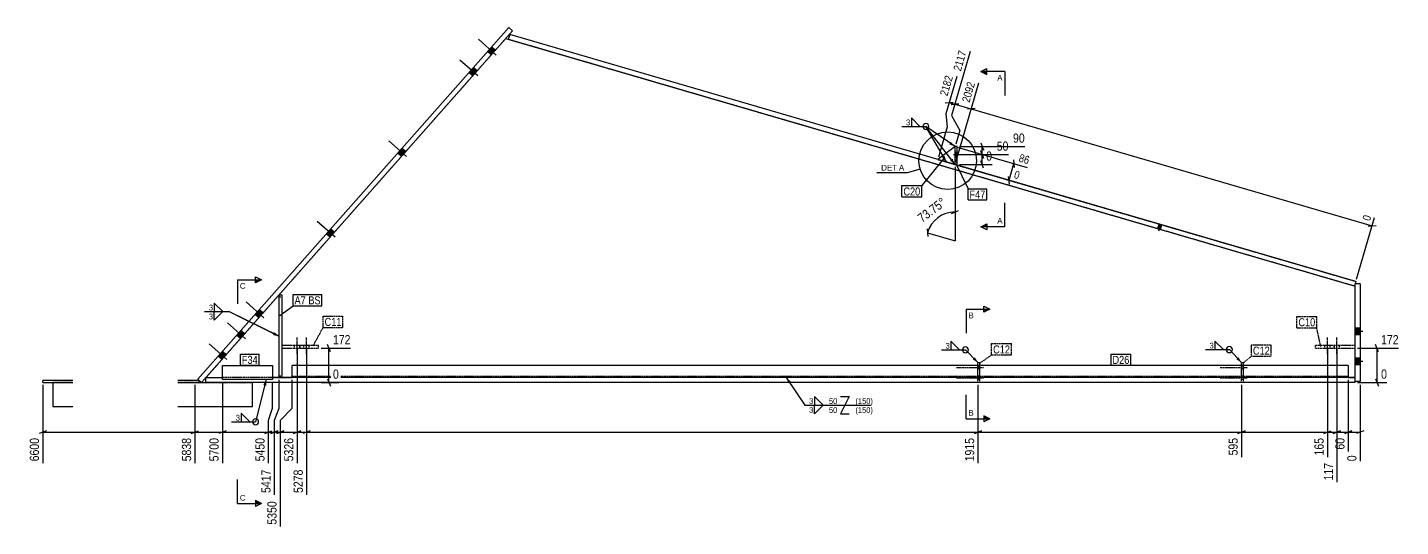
# Model space of a CAD drawing. Header units: millimetres. Extents: x 48 to 60985, y 13 to 3079.
# Drawn here: x 18272 to 25151, y 47 to 2545 of the extents above; entities that cross this region are included whole.
import ezdxf

# ---------------------------------------------------------------- set-up
doc = ezdxf.new("R2010")
doc.units = ezdxf.units.MM
doc.linetypes.add('DXK_LINE_DOT2', pattern=[3.9198, 1.9599, -1.9599])
for name, color, linetype in [('MÅLSÆTNING', 7, 'Continuous'), ('STÅL', 7, 'Continuous'), ('TEKST', 7, 'Continuous')]:
    doc.layers.add(name, color=color, linetype=linetype)
doc.styles.add('Arial', font='ARIAL.TTF', dxfattribs={"height": 0.2})
doc.styles.add('Arial Narrow', font='ARIALN.TTF', dxfattribs={"height": 0.2})

msp = doc.modelspace()

# ---------------------------------------------------------------- hatches: boundary and pattern name
at = {"layer": 'STÅL', "linetype": 'Continuous'}
for points in [[(20595, 2407.7), (20616.8, 2432.4), (20598.1, 2449), (20576.3, 2424.2)], [(20595, 2407.7), (20616.8, 2432.4), (20598.1, 2449), (20576.3, 2424.2)], [(20502.2, 2302.8), (20524.1, 2327.5), (20505.4, 2344.1), (20483.5, 2319.4)], [(20502.2, 2302.8), (20524.1, 2327.5), (20505.4, 2344.1), (20483.5, 2319.4)], [(20145.7, 1899.9), (20167.6, 1924.6), (20148.9, 1941.2), (20127, 1916.5)], [(20145.7, 1899.9), (20167.6, 1924.6), (20148.9, 1941.2), (20127, 1916.5)], [(22918.8, 1922.4), (22918.8, 1896.4), (22928.8, 1896.4), (22928.8, 1922.4)], [(22918.8, 1922.4), (22918.8, 1896.4), (22928.8, 1896.4), (22928.8, 1922.4)], [(19787.9, 1495.5), (19809.8, 1520.2), (19791, 1536.7), (19769.2, 1512)], [(19787.9, 1495.5), (19809.8, 1520.2), (19791, 1536.7), (19769.2, 1512)], [(23955.5, 1557.3), (23942.1, 1561.2), (23935.1, 1537.2), (23948.5, 1533.3)], [(23955.5, 1557.3), (23942.1, 1561.2), (23935.1, 1537.2), (23948.5, 1533.3)], [(19431.4, 1092.5), (19453.3, 1117.2), (19434.6, 1133.8), (19412.7, 1109.1)], [(19431.4, 1092.5), (19453.3, 1117.2), (19434.6, 1133.8), (19412.7, 1109.1)], [(24948.8, 1006.3), (24948.8, 1039.3), (24923.8, 1039.3), (24923.8, 1006.3)], [(24948.8, 1006.3), (24948.8, 1039.3), (24923.8, 1039.3), (24923.8, 1006.3)], [(19338.6, 987.7), (19360.5, 1012.4), (19341.8, 1028.9), (19319.9, 1004.2)], [(19338.6, 987.7), (19360.5, 1012.4), (19341.8, 1028.9), (19319.9, 1004.2)], [(19245.9, 882.8), (19267.7, 907.5), (19249, 924.1), (19227.2, 899.4)], [(19245.9, 882.8), (19267.7, 907.5), (19249, 924.1), (19227.2, 899.4)], [(24948.8, 856.3), (24948.8, 889.3), (24923.8, 889.3), (24923.8, 856.3)], [(24948.8, 856.3), (24948.8, 889.3), (24923.8, 889.3), (24923.8, 856.3)]]:
    msp.add_hatch(color=96, dxfattribs=at).paths.add_polyline_path(points)
at = {"layer": 'TEKST', "linetype": 'Continuous'}
for color, points in [(3, [(22898.3, 1972.5), (22918.8, 1949.4), (22889.8, 1960.2)]), (3, [(22867.1, 1901.7), (22875.6, 1872), (22854.1, 1894.2)]), (3, [(22906.5, 1887.7), (22918.8, 1859.4), (22894.6, 1878.6)]), (30, [(23078.8, 1563), (23078.8, 1548), (23048.8, 1548)]), (30, [(19414, 1267.2), (19414, 1282.2), (19444, 1282.2)]), (30, [(23063.8, 1119.7), (23063.8, 1134.7), (23093.8, 1134.7)]), (3, [(19508.6, 1019.8), (19532.3, 999.9), (19502, 1006.3)]), (3, [(19508.7, 1019.1), (19532.3, 999.1), (19502, 1005.6)]), (3, [(23018, 894.4), (23033.8, 867.8), (23007.4, 883.9)]), (3, [(24338.8, 894.9), (24353.8, 867.8), (24327.8, 884.6)]), (3, [(19453.6, 755.6), (19468.2, 782.8), (19468.1, 751.9)]), (3, [(22083.8, 763.8), (22073.1, 792.8), (22096.2, 772.2)]), (30, [(23063.8, 586.8), (23063.8, 601.8), (23093.8, 586.8)])]:
    msp.add_hatch(color=color, dxfattribs=at).paths.add_polyline_path(points)

# ---------------------------------------------------------------- linework, layer by layer
at = {"layer": 'MÅLSÆTNING', "color": 7, "linetype": 'Continuous'}
for p, q in [((22994.8, 2424.8), (22901.3, 2103.9)), ((22898.8, 2159.6), (22937.4, 2163.4)), ((22918.1, 2161.5), (22999.9, 2137.7)), ((23019.2, 2139.5), (22980.6, 2135.8)), ((23019.2, 2139.5), (22980.6, 2135.8)), ((22872.5, 2112.3), (22879.9, 2047.6)), ((22901.3, 2103.9), (22942.1, 2029.5)), ((22901.3, 2103.9), (22942.1, 2029.5)), ((22879.9, 2047.6), (22835.7, 1896.1)), ((22942.1, 2029.5), (22922.1, 1960.9)), ((22942.1, 2029.5), (22922.1, 1960.9)), ((23047.3, 1927.4), (23061.7, 1891.4)), ((22940.8, 1909.4), (23186.2, 1909.4)), ((22940.8, 1859.4), (23104.2, 1859.4)), ((23061.7, 1841.4), (23047.3, 1877.4)), ((23054.5, 1859.4), (23054.5, 1909.4)), ((23189.3, 1780.6), (23213.4, 1863.5)), ((23211.5, 1882.8), (23215.3, 1844.2)), ((22918.8, 1847.4), (22918.8, 1621.6)), ((23017.6, 1830.6), (23231.1, 1768.4)), ((23191.1, 1761.3), (23187.4, 1799.9)), ((22900.8, 1614.4), (22936.8, 1628.8)), ((22918.8, 1621.6), (22918.8, 1477.6)), ((24930.7, 1285.6), (25020.6, 1594.2)), ((22778.7, 1537.2), (22782.4, 1498.6)), ((22780.5, 1517.9), (22918.8, 1477.6)), ((24989.2, 1550.5), (25027.7, 1554.2)), ((19623, 935.8), (19623, 364.8)), ((19670.3, 935.8), (19670.3, 206.4)), ((19670.3, 935.8), (19670.3, 206.4)), ((19742.8, 940.3), (19890.3, 940.3)), ((19789.4, 922.3), (19775, 958.3)), ((19782.2, 767.8), (19782.2, 940.3)), ((24831.6, 935.8), (24831.6, 269.2)), ((24935.8, 940.3), (25141, 940.3)), ((25040, 922.3), (25025.6, 958.3)), ((25032.8, 767.8), (25032.8, 940.3)), ((19248.8, 770.8), (19248.8, 364.8)), ((19248.8, 770.8), (19248.8, 364.8)), ((19498.8, 639.7), (19498.8, 770.8)), ((19498.8, 639.7), (19498.8, 770.8)), ((19532.3, 639.7), (19532.3, 780.6)), ((19532.3, 639.7), (19532.3, 780.6)), ((19598.8, 639.7), (19598.8, 780.8)), ((19598.8, 639.7), (19598.8, 780.8)), ((19742.8, 767.8), (19831.8, 767.8)), ((19775, 785.8), (19789.4, 749.8)), ((24888.8, 780.8), (24888.8, 423.3)), ((24935.8, 767.8), (25082.5, 767.8)), ((25025.6, 785.8), (25040, 749.8)), ((18348.8, 755.8), (18348.8, 364.8)), ((19110.8, 755.8), (19110.8, 364.8)), ((19110.8, 755.8), (19110.8, 364.8)), ((23033.8, 755.8), (23033.8, 364.8)), ((23033.8, 755.8), (23033.8, 364.8)), ((24353.8, 755.8), (24353.8, 394)), ((24353.8, 755.8), (24353.8, 394)), ((24948.8, 755.8), (24948.8, 374)), ((19478.8, 579.7), (19498.8, 639.7)), ((19478.8, 579.7), (19498.8, 639.7)), ((19508.8, 579.7), (19532.3, 639.7)), ((19508.8, 579.7), (19532.3, 639.7)), ((19538.8, 579.7), (19598.8, 639.7)), ((19538.8, 579.7), (19598.8, 639.7)), ((19478.8, 364.8), (19478.8, 579.7)), ((19508.8, 206.4), (19508.8, 579.7)), ((19538.8, 48), (19538.8, 579.7)), ((18366.8, 526.9), (18330.8, 512.5)), ((18348.8, 519.7), (19110.8, 519.7)), ((19092.8, 512.5), (19128.8, 526.9)), ((19092.8, 512.5), (19128.8, 526.9)), ((19110.8, 519.7), (19248.8, 519.7)), ((19266.8, 526.9), (19230.8, 512.5)), ((19266.8, 526.9), (19230.8, 512.5)), ((19248.8, 519.7), (19478.8, 519.7)), ((19460.8, 512.5), (19496.8, 526.9)), ((19520.8, 512.5), (19556.8, 526.9)), ((19538.8, 519.7), (19623, 519.7)), ((19605, 512.5), (19641, 526.9)), ((19641, 526.9), (19605, 512.5)), ((19623, 519.7), (19670.3, 519.7)), ((19688.3, 526.9), (19652.3, 512.5)), ((19688.3, 526.9), (19652.3, 512.5)), ((19670.3, 519.7), (23033.8, 519.7)), ((23051.8, 526.9), (23015.8, 512.5)), ((23015.8, 512.5), (23051.8, 526.9)), ((23033.8, 519.7), (24353.8, 519.7)), ((24371.8, 526.9), (24335.8, 512.5)), ((24335.8, 512.5), (24371.8, 526.9)), ((24813.6, 512.5), (24849.6, 526.9)), ((24831.6, 519.7), (24888.8, 519.7)), ((24870.8, 512.5), (24906.8, 526.9)), ((24906.8, 526.9), (24870.8, 512.5)), ((24888.8, 519.7), (24948.8, 519.7)), ((24966.8, 526.9), (24930.8, 512.5))]:
    msp.add_line(p, q, dxfattribs=at)
msp.add_arc((22918.8, 1477.6), 144, 90.0007, 163.75422, dxfattribs=at)
at = {"layer": 'STÅL', "color": 2, "linetype": 'Continuous'}
for p, q in [((19125.4, 784.4), (20683.3, 2545.2)), ((20683.3, 2545.2), (20702, 2528.6)), ((19144.2, 767.8), (20702, 2528.6)), ((20680.7, 2485.5), (20667.3, 2489.4)), ((20687.7, 2509.5), (20680.7, 2485.5)), ((24920.4, 1250.1), (20680.7, 2485.5)), ((22918.8, 1859.4), (20687.7, 2509.5)), ((24927.4, 1274.1), (22918.8, 1859.4)), ((24927.4, 1274.1), (24920.4, 1250.1)), ((24923.8, 1249.1), (24920.4, 1250.1)), ((24923.8, 773.8), (24923.8, 1261.8)), ((24948.8, 1261.8), (24923.8, 1261.8)), ((24948.8, 1261.8), (24948.8, 773.8)), ((18348.8, 767.8), (18348.8, 777.8)), ((18498.8, 777.8), (18348.8, 777.8)), ((18348.8, 767.8), (18498.8, 767.8)), ((18398.8, 767.8), (18398.8, 647.8)), ((19132.9, 777.8), (19025.4, 777.8)), ((19025.4, 767.8), (19132.9, 767.8)), ((19144.2, 767.8), (19125.4, 784.4)), ((19132.9, 767.8), (19132.9, 777.8)), ((19132.9, 767.8), (19166.3, 767.8)), ((19166.3, 767.8), (19166.3, 792.8)), ((19166.3, 792.8), (19248.8, 792.8)), ((24923.8, 767.8), (19166.3, 767.8)), ((19398.8, 647.8), (19398.8, 767.8)), ((19598.8, 792.8), (19498.8, 792.8)), ((24923.8, 792.8), (24888.8, 792.8)), ((24923.8, 767.8), (24923.8, 792.8)), ((24948.8, 773.8), (24923.8, 773.8)), ((18398.8, 647.8), (18498.8, 647.8)), ((19025.4, 647.8), (19398.8, 647.8))]:
    msp.add_line(p, q, dxfattribs=at)
at = {"layer": 'STÅL', "color": 7, "linetype": 'DXK_LINE_DOT2'}
for p, q in [((20667.3, 2489.4), (19166.3, 792.8)), ((24920.4, 1250.1), (20680.7, 2485.5)), ((22918.8, 1859.4), (22918.8, 1859.4)), ((22918.8, 1859.4), (24927.4, 1274.1)), ((24923.8, 955.3), (24923.8, 1249.1)), ((24923.8, 792.8), (24923.8, 940.3)), ((18498.8, 767.8), (18398.8, 767.8)), ((19132.9, 767.8), (19025.4, 767.8)), ((19166.3, 792.8), (19248.8, 792.8)), ((19166.3, 767.8), (19398.8, 767.8)), ((19498.8, 792.8), (19248.8, 792.8)), ((19498.8, 792.8), (19598.8, 792.8)), ((24888.8, 792.8), (19598.8, 792.8)), ((24888.8, 792.8), (24923.8, 792.8))]:
    msp.add_line(p, q, dxfattribs=at)
at = {"layer": 'STÅL', "color": 96, "linetype": 'Continuous'}
for p, q in [((20620.1, 2407.4), (20531, 2486.3)), ((20620.1, 2407.4), (20531, 2486.3)), ((20595, 2407.7), (20576.3, 2424.2)), ((20595, 2407.7), (20576.3, 2424.2)), ((20616.8, 2432.4), (20598.1, 2449)), ((20616.8, 2432.4), (20598.1, 2449)), ((20527.4, 2302.6), (20438.2, 2381.4)), ((20527.4, 2302.6), (20438.2, 2381.4)), ((20524.1, 2327.5), (20505.4, 2344.1)), ((20524.1, 2327.5), (20505.4, 2344.1)), ((20502.2, 2302.8), (20483.5, 2319.4)), ((20502.2, 2302.8), (20483.5, 2319.4)), ((20170.9, 1899.7), (20081.8, 1978.5)), ((20170.9, 1899.7), (20081.8, 1978.5)), ((20167.6, 1924.6), (20148.9, 1941.2)), ((20167.6, 1924.6), (20148.9, 1941.2)), ((20145.7, 1899.9), (20127, 1916.5)), ((20145.7, 1899.9), (20127, 1916.5)), ((22911.3, 1909.4), (23048.8, 1909.4)), ((22911.3, 1909.4), (23048.8, 1909.4)), ((22918.8, 1922.4), (22928.8, 1922.4)), ((22918.8, 1922.4), (22928.8, 1922.4)), ((22918.8, 1896.4), (22928.8, 1896.4)), ((22918.8, 1896.4), (22928.8, 1896.4)), ((19813.1, 1495.2), (19723.9, 1574.1)), ((19813.1, 1495.2), (19723.9, 1574.1)), ((19809.8, 1520.2), (19791, 1536.7)), ((19809.8, 1520.2), (19791, 1536.7)), ((23935.1, 1537.2), (23942.1, 1561.2)), ((23935.1, 1537.2), (23942.1, 1561.2)), ((23939.6, 1527.6), (23948.8, 1559.2)), ((23939.6, 1527.6), (23948.8, 1559.2)), ((23948.5, 1533.3), (23955.5, 1557.3)), ((23948.5, 1533.3), (23955.5, 1557.3)), ((19787.9, 1495.5), (19769.2, 1512)), ((19787.9, 1495.5), (19769.2, 1512)), ((19456.6, 1092.3), (19367.5, 1171.1)), ((19456.6, 1092.3), (19367.5, 1171.1)), ((19431.4, 1092.5), (19412.7, 1109.1)), ((19431.4, 1092.5), (19412.7, 1109.1)), ((19453.3, 1117.2), (19434.6, 1133.8)), ((19453.3, 1117.2), (19434.6, 1133.8)), ((19363.8, 987.4), (19274.7, 1066.3)), ((19363.8, 987.4), (19274.7, 1066.3)), ((24948.8, 1039.3), (24923.8, 1039.3)), ((24948.8, 1039.3), (24923.8, 1039.3)), ((19338.6, 987.7), (19319.9, 1004.2)), ((19338.6, 987.7), (19319.9, 1004.2)), ((19360.5, 1012.4), (19341.8, 1028.9)), ((19360.5, 1012.4), (19341.8, 1028.9)), ((24961.3, 1022.8), (24923.8, 1022.8)), ((24961.3, 1022.8), (24923.8, 1022.8)), ((24948.8, 1006.3), (24923.8, 1006.3)), ((24948.8, 1006.3), (24923.8, 1006.3)), ((19271, 882.6), (19181.9, 961.4)), ((19271, 882.6), (19181.9, 961.4)), ((19245.9, 882.8), (19227.2, 899.4)), ((19245.9, 882.8), (19227.2, 899.4)), ((19267.7, 907.5), (19249, 924.1)), ((19267.7, 907.5), (19249, 924.1)), ((24948.8, 889.3), (24923.8, 889.3)), ((24948.8, 889.3), (24923.8, 889.3)), ((24961.3, 872.8), (24923.8, 872.8)), ((24961.3, 872.8), (24923.8, 872.8)), ((24948.8, 856.3), (24923.8, 856.3)), ((24948.8, 856.3), (24923.8, 856.3))]:
    msp.add_line(p, q, dxfattribs=at)
at = {"layer": 'STÅL', "color": 4, "linetype": 'Continuous'}
for p, q in [((22918.8, 1949.4), (22832.4, 1884.5)), ((22918.8, 1859.4), (22918.8, 1949.4)), ((22928.8, 1949.4), (22918.8, 1949.4)), ((22928.8, 1859.4), (22928.8, 1949.4)), ((22928.8, 1859.4), (22918.8, 1859.4)), ((19547.3, 1205.6), (19532.3, 1205.6)), ((19532.3, 792.8), (19532.3, 1205.6)), ((19547.3, 792.8), (19547.3, 1205.6)), ((19248.8, 782.8), (19248.8, 852.8)), ((19248.8, 852.8), (19498.8, 852.8)), ((19498.8, 852.8), (19498.8, 782.8)), ((19598.8, 792.8), (19598.8, 852.8)), ((24888.8, 852.8), (19598.8, 852.8)), ((24888.8, 852.8), (24888.8, 792.8)), ((19498.8, 782.8), (19248.8, 782.8)), ((24888.8, 792.8), (19598.8, 792.8))]:
    msp.add_line(p, q, dxfattribs=at)
at = {"layer": 'STÅL', "color": 30, "linetype": 'DXK_LINE_DOT2'}
for p, q in [((22918.8, 1859.4), (22918.8, 1949.4)), ((22832.4, 1884.5), (22918.8, 1859.4)), ((19547.3, 1205.6), (19532.3, 1205.6)), ((19532.3, 792.8), (19532.3, 1205.6)), ((19532.3, 1197.6), (19547.3, 1197.6)), ((19547.3, 792.8), (19547.3, 1205.6)), ((19547.4, 940.3), (19547.4, 955.3)), ((19547.4, 955.3), (19730.8, 955.3)), ((19547.4, 940.3), (19730.8, 940.3)), ((19636.1, 955.3), (19636.1, 940.3)), ((19730.8, 940.3), (19730.8, 955.3)), ((24723.8, 940.3), (24723.8, 955.3)), ((24723.8, 955.3), (24923.8, 955.3)), ((24723.8, 940.3), (24923.8, 940.3)), ((24818.5, 955.3), (24818.5, 940.3)), ((24923.8, 940.3), (24923.8, 955.3)), ((23033.8, 767.8), (23033.8, 867.8)), ((23033.8, 867.8), (23043.8, 867.8)), ((23043.8, 767.8), (23043.8, 867.8)), ((24353.8, 767.8), (24353.8, 867.8)), ((24353.8, 867.8), (24363.8, 867.8)), ((24363.8, 767.8), (24363.8, 867.8)), ((19532.3, 800.6), (19547.3, 800.6)), ((19532.3, 792.6), (19532.3, 792.8)), ((19547.3, 792.6), (19532.3, 792.6)), ((19547.3, 792.6), (19547.3, 792.8)), ((24888.8, 797.8), (19598.8, 797.8)), ((23033.8, 800.8), (23043.8, 800.8)), ((23043.8, 792.8), (23033.8, 792.8)), ((23043.8, 767.8), (23033.8, 767.8)), ((24353.8, 800.8), (24363.8, 800.8)), ((24363.8, 792.8), (24353.8, 792.8)), ((24363.8, 767.8), (24353.8, 767.8))]:
    msp.add_line(p, q, dxfattribs=at)
at = {"layer": 'STÅL', "color": 96, "linetype": 'DXK_LINE_DOT2'}
for p, q in [((19623, 910.3), (19623, 995.3)), ((19670.3, 910.3), (19670.3, 995.3)), ((24784.3, 910.3), (24784.3, 995.3)), ((24831.6, 910.3), (24831.6, 995.3)), ((19610, 940.3), (19610, 955.3)), ((19636, 940.3), (19636, 955.3)), ((19657.3, 940.3), (19657.3, 955.3)), ((19683.3, 940.3), (19683.3, 955.3)), ((24771.3, 940.3), (24771.3, 955.3)), ((24797.3, 940.3), (24797.3, 955.3)), ((24818.6, 940.3), (24818.6, 955.3)), ((24844.6, 940.3), (24844.6, 955.3)), ((22926.3, 843.8), (23063.8, 843.8)), ((23033.8, 850.8), (23043.8, 850.8)), ((23033.8, 836.8), (23043.8, 836.8)), ((24246.3, 843.8), (24383.8, 843.8)), ((24353.8, 850.8), (24363.8, 850.8)), ((24353.8, 836.8), (24363.8, 836.8)), ((22926.3, 791.8), (23063.8, 791.8)), ((23033.8, 798.8), (23043.8, 798.8)), ((23033.8, 784.8), (23043.8, 784.8)), ((24246.3, 791.8), (24383.8, 791.8)), ((24353.8, 798.8), (24363.8, 798.8)), ((24353.8, 784.8), (24363.8, 784.8))]:
    msp.add_line(p, q, dxfattribs=at)
at = {"layer": 'TEKST', "color": 30, "linetype": 'Continuous'}
for p, q in [((23048.8, 2324.1), (23078.8, 2339.1)), ((23078.8, 2309.1), (23078.8, 2339.1)), ((23048.8, 1548), (23078.8, 1563)), ((23078.8, 1533), (23048.8, 1548)), ((23078.8, 1563), (23078.8, 1533)), ((19414, 1267.2), (19414, 1297.2)), ((19414, 1297.2), (19444, 1282.2)), ((19444, 1282.2), (19414, 1267.2)), ((23063.8, 1119.7), (23063.8, 1149.7)), ((23063.8, 1149.7), (23093.8, 1134.7)), ((23093.8, 1134.7), (23063.8, 1119.7)), ((23093.8, 586.8), (23063.8, 601.8)), ((23063.8, 601.8), (23063.8, 571.8)), ((23093.8, 586.8), (23063.8, 571.8))]:
    msp.add_line(p, q, dxfattribs=at)
at = {"layer": 'TEKST', "color": 3, "linetype": 'Continuous'}
for p, q in [((22918.8, 1859.4), (22772.8, 2049.7)), ((22918.8, 1949.4), (22772.8, 2049.7)), ((22875.6, 1872), (22772.8, 2049.7)), ((22679.3, 1817), (22527.7, 1817)), ((19532.3, 999.9), (19280, 1123)), ((19532.3, 999.1), (19280, 1123)), ((23033.8, 867.8), (22970.9, 931.3)), ((24353.8, 867.8), (24293.1, 932.8)), ((19468.2, 782.8), (19414.8, 571.4)), ((22345.2, 611.9), (22388.1, 611.9))]:
    msp.add_line(p, q, dxfattribs=at)
for centre, start, end in [((22772.8, 2049.7), 90, 270), ((22772.8, 2049.7), 270, 90), ((22970.9, 931.3), 90, 270), ((22970.9, 931.3), 270, 90), ((24293.1, 932.8), 90, 270), ((24293.1, 932.8), 270, 90), ((19414.8, 571.4), 90, 270), ((19414.8, 571.4), 270, 90)]:
    msp.add_arc(centre, 15, start, end, dxfattribs=at)

# ---------------------------------------------------------------- wipeouts: each hides what was drawn before it
at = {"color": 0, "linetype": 'Continuous'}
for points in [[(23012.4, 1089.7), (23012.4, 1119.7), (22985.8, 1119.7), (22985.8, 1089.7)], [(19364.9, 176.7), (19364.9, 206.7), (19336, 206.7), (19336, 176.7)]]:
    msp.add_wipeout(points, dxfattribs=at).dxf.layer = 'TEKST'
at = {"color": 0}
for points in [[(24723.4, 1049.6), (24723.4, 1091.6), (24639, 1091.6), (24639, 1049.6)], [(22892.3, 934.9), (22892.3, 969.7), (22869.2, 969.7), (22869.2, 934.9)], [(24214.5, 936.4), (24214.5, 971.2), (24191.4, 971.2), (24191.4, 936.4)], [(23194, 913.4), (23194, 955.4), (23109.5, 955.4), (23109.5, 913.4)], [(24495.5, 907.5), (24495.5, 949.5), (24411.1, 949.5), (24411.1, 907.5)], [(22208.6, 658.3), (22208.6, 693.1), (22185.5, 693.1), (22185.5, 658.3)], [(19336.2, 575), (19336.2, 609.8), (19313.1, 609.8), (19313.1, 575)]]:
    msp.add_wipeout(points, dxfattribs=at).dxf.layer = 'TEKST'

# ---------------------------------------------------------------- next in the draw order: linework, layer by layer
at = {"layer": 'TEKST', "color": 7, "linetype": 'Continuous'}
for p, q in [((22973.8, 1134.7), (22973.8, 1014.7)), ((22973.8, 1134.7), (23093.8, 1134.7)), ((19324, 161.7), (19324, 281.7))]:
    msp.add_line(p, q, dxfattribs=at)
at = {"layer": 'TEKST', "color": 3, "linetype": 'Continuous'}
for p, q in [((22941.3, 931.3), (22898.5, 974.2)), ((22898.5, 974.2), (22898.5, 931.3)), ((24263.5, 932.8), (24220.6, 975.7)), ((24220.6, 975.7), (24220.6, 932.8)), ((22850.6, 931.3), (22970.9, 931.3)), ((22898.5, 931.3), (22941.3, 931.3)), ((24172.8, 932.8), (24293.1, 932.8)), ((24220.6, 932.8), (24263.5, 932.8)), ((22257.6, 654.7), (22214.8, 697.6)), ((22214.8, 697.6), (22214.8, 654.7)), ((22214.8, 654.7), (22257.6, 654.7)), ((19294.5, 571.4), (19414.8, 571.4)), ((19385.2, 571.4), (19342.3, 614.3)), ((19342.3, 614.3), (19342.3, 571.4)), ((19342.3, 571.4), (19385.2, 571.4))]:
    msp.add_line(p, q, dxfattribs=at)

# ---------------------------------------------------------------- next in the draw order: texts
at = {"layer": 'TEKST', "color": 3, "linetype": 'Continuous', "style": 'Arial'}
for s, p in [('B', (22985.8, 1089.7)), ('C', (19336, 176.7))]:
    msp.add_text(s, height=28.7, dxfattribs=at).set_placement(p)
at = {"layer": 'TEKST', "color": 3, "style": 'Arial Narrow'}
for p in [(22871.6, 937.3), (24193.8, 938.8), (19315.5, 577.4)]:
    msp.add_text('3', height=28.6, dxfattribs=at).set_placement(p)

# ---------------------------------------------------------------- next in the draw order: wipeouts: each hides what was drawn before it
at = {"color": 0, "linetype": 'Continuous'}
for points, layer in [([(23195.8, 1919), (23195.8, 1986.2), (23118.1, 1986.2), (23118.1, 1919)], 'MÅLSÆTNING'), ([(19899.9, 949.9), (19899.9, 1017.1), (19793, 1017.1), (19793, 949.9)], 'MÅLSÆTNING'), ([(25150.6, 949.9), (25150.6, 1017.1), (25043.6, 1017.1), (25043.6, 949.9)], 'MÅLSÆTNING'), ([(19841.4, 777.4), (19841.4, 844.6), (19793, 844.6), (19793, 777.4)], 'MÅLSÆTNING'), ([(25092.1, 777.4), (25092.1, 844.6), (25043.6, 844.6), (25043.6, 777.4)], 'MÅLSÆTNING'), ([(18339.2, 500.1), (18272, 500.1), (18272, 363.9), (18339.2, 363.9)], 'MÅLSÆTNING'), ([(19101.2, 500.1), (19034, 500.1), (19034, 363.9), (19101.2, 363.9)], 'MÅLSÆTNING'), ([(19239.2, 500.1), (19172, 500.1), (19172, 363.9), (19239.2, 363.9)], 'MÅLSÆTNING'), ([(19469.2, 500.1), (19402, 500.1), (19402, 363.9), (19469.2, 363.9)], 'MÅLSÆTNING'), ([(23024.2, 500.1), (22957, 500.1), (22957, 363.9), (23024.2, 363.9)], 'MÅLSÆTNING'), ([(24939.2, 412.9), (24872, 412.9), (24872, 364.4), (24939.2, 364.4)], 'MÅLSÆTNING'), ([(19660.7, 341.7), (19593.5, 341.7), (19593.5, 205.5), (19660.7, 205.5)], 'MÅLSÆTNING'), ([(23156.8, 2279.1), (23156.8, 2309.1), (23130.1, 2309.1), (23130.1, 2279.1)], 'TEKST'), ([(22628.7, 1829), (22628.7, 1859), (22548.7, 1859), (22548.7, 1829)], 'TEKST'), ([(19364.9, 1237.2), (19364.9, 1267.2), (19336, 1267.2), (19336, 1237.2)], 'TEKST'), ([(23012.4, 601.8), (23012.4, 631.8), (22985.8, 631.8), (22985.8, 601.8)], 'TEKST')]:
    msp.add_wipeout(points, dxfattribs=at).dxf.layer = layer
at = {"color": 0}
for points, layer in [([(22892.9, 1659.2), (22852.6, 1713), (22711.4, 1607.1), (22751.7, 1553.3)], 'MÅLSÆTNING'), ([(22694.2, 2053.3), (22694.2, 2088.1), (22671.1, 2088.1), (22671.1, 2053.3)], 'TEKST'), ([(19666.3, 1159.4), (19666.3, 1201.4), (19610, 1201.4), (19610, 1159.4)], 'TEKST'), ([(19201.4, 1126.6), (19201.4, 1161.4), (19178.3, 1161.4), (19178.3, 1126.6)], 'TEKST'), ([(24723.4, 1049.6), (24723.4, 1091.6), (24639, 1091.6), (24639, 1049.6)], 'TEKST'), ([(19425.4, 861.2), (19425.4, 903.2), (19346.1, 903.2), (19346.1, 861.2)], 'TEKST'), ([(23194, 913.4), (23194, 955.4), (23109.5, 955.4), (23109.5, 913.4)], 'TEKST'), ([(23792, 861.2), (23792, 903.2), (23707.6, 903.2), (23707.6, 861.2)], 'TEKST'), ([(24495.5, 907.5), (24495.5, 949.5), (24411.1, 949.5), (24411.1, 907.5)], 'TEKST')]:
    msp.add_wipeout(points, dxfattribs=at).dxf.layer = layer

# ---------------------------------------------------------------- next in the draw order: linework, layer by layer
at = {"layer": 'MÅLSÆTNING', "color": 7, "linetype": 'Continuous'}
for p, q in [((19623, 935.8), (19623, 364.8)), ((24888.8, 780.8), (24888.8, 423.3)), ((19478.8, 364.8), (19478.8, 579.7)), ((19460.8, 512.5), (19496.8, 526.9)), ((19478.8, 519.7), (19508.8, 519.7))]:
    msp.add_line(p, q, dxfattribs=at)
at = {"layer": 'TEKST', "color": 7, "linetype": 'Continuous'}
for p, q in [((23168.8, 2324.1), (23048.8, 2324.1)), ((23168.8, 2324.1), (23168.8, 2204.1)), ((19324, 1282.2), (19324, 1162.2)), ((19324, 1282.2), (19444, 1282.2)), ((22973.8, 586.8), (22973.8, 706.8)), ((22973.8, 586.8), (23093.8, 586.8))]:
    msp.add_line(p, q, dxfattribs=at)
at = {"layer": 'TEKST', "color": 3, "linetype": 'Continuous'}
for p, q in [((22743.2, 2049.7), (22700.3, 2092.5)), ((22700.3, 2092.5), (22700.3, 2049.7)), ((22652.5, 2049.7), (22772.8, 2049.7)), ((22700.3, 2049.7), (22743.2, 2049.7)), ((19250.4, 1123), (19207.5, 1165.8)), ((19207.5, 1165.8), (19207.5, 1123)), ((19207.5, 1123), (19250.4, 1123))]:
    msp.add_line(p, q, dxfattribs=at)
at = {"layer": 'TEKST', "color": 7, "linetype": 'DXK_LINE_DOT2'}
for p, q in [((24631.8, 1098.8), (24730.6, 1098.8)), ((24631.8, 1042.4), (24631.8, 1098.8)), ((24631.8, 1042.4), (24730.6, 1042.4)), ((24730.6, 1042.4), (24730.6, 1098.8)), ((24751.1, 948), (24730.6, 1042.4)), ((23039.9, 863.3), (23102.3, 906.2)), ((23102.3, 962.6), (23201.2, 962.6)), ((23102.3, 906.2), (23102.3, 962.6)), ((23102.3, 906.2), (23201.2, 906.2)), ((23201.2, 906.2), (23201.2, 962.6)), ((24359.3, 863.3), (24403.9, 900.3)), ((24403.9, 956.7), (24502.7, 956.7)), ((24403.9, 900.3), (24403.9, 956.7)), ((24403.9, 900.3), (24502.7, 900.3)), ((24502.7, 900.3), (24502.7, 956.7))]:
    msp.add_line(p, q, dxfattribs=at)

# ---------------------------------------------------------------- next in the draw order: texts
at = {"layer": 'MÅLSÆTNING', "color": 3, "style": 'Arial Narrow'}
msp.add_text('73.75°', height=45.81, rotation=36.87556, dxfattribs=at).set_placement((22753.6, 1566.7))
at = {"layer": 'MÅLSÆTNING', "color": 3, "linetype": 'Continuous', "style": 'Arial Narrow'}
for s, height, p in [('172', 45.81, (19802.6, 959.5)), ('172', 45.81, (25053.2, 959.5)), ('0', 45.8, (19802.6, 787)), ('0', 45.8, (25053.2, 787))]:
    msp.add_text(s, height=height, dxfattribs=at).set_placement(p)
for s, height, p in [('6600', 45.81, (18329.6, 373.5)), ('5838', 45.81, (19091.6, 373.5)), ('5700', 45.81, (19229.6, 373.5)), ('5450', 45.81, (19459.6, 373.5)), ('1915', 45.81, (23014.6, 373.5)), ('0', 45.8, (24929.6, 374)), ('5278', 45.81, (19651.1, 215.1))]:
    msp.add_text(s, height=height, rotation=90.00021, dxfattribs=at).set_placement(p)
at = {"layer": 'TEKST', "color": 3, "linetype": 'Continuous', "style": 'Arial'}
for s, p in [('A', (23130.1, 2279.1)), ('C', (19336, 1237.2)), ('B', (22985.8, 601.8))]:
    msp.add_text(s, height=28.7, dxfattribs=at).set_placement(p)
at = {"layer": 'TEKST', "color": 3, "style": 'Arial Narrow'}
for s, height, p in [('3', 28.6, (22673.5, 2055.7)), ('C10', 40.09, (24639, 1049.6)), ('C12', 40.09, (23109.5, 913.4)), ('C12', 40.09, (24411.1, 907.5))]:
    msp.add_text(s, height=height, dxfattribs=at).set_placement(p)

# ---------------------------------------------------------------- next in the draw order: wipeouts: each hides what was drawn before it
at = {"color": 0, "linetype": 'Continuous'}
for points, layer in [([(23113.8, 1869), (23113.8, 1936.2), (23065.3, 1936.2), (23065.3, 1869)], 'MÅLSÆTNING'), ([(22664.3, 1829), (22664.3, 1859), (22637.7, 1859), (22637.7, 1829)], 'TEKST'), ([(22326.2, 658.3), (22326.2, 693.1), (22284.8, 693.1), (22284.8, 658.3)], 'TEKST'), ([(22208.6, 613.3), (22208.6, 648.1), (22185.5, 648.1), (22185.5, 613.3)], 'TEKST')]:
    msp.add_wipeout(points, dxfattribs=at).dxf.layer = layer
at = {"color": 0}
for points in [[(19666.3, 1159.4), (19666.3, 1201.4), (19610, 1201.4), (19610, 1159.4)], [(19845, 1051.3), (19845, 1093.3), (19760.6, 1093.3), (19760.6, 1051.3)], [(19425.4, 861.2), (19425.4, 903.2), (19346.1, 903.2), (19346.1, 861.2)], [(23792, 861.2), (23792, 903.2), (23707.6, 903.2), (23707.6, 861.2)]]:
    msp.add_wipeout(points, dxfattribs=at).dxf.layer = 'TEKST'

# ---------------------------------------------------------------- next in the draw order: linework, layer by layer
at = {"layer": 'MÅLSÆTNING', "color": 7, "linetype": 'Continuous'}
for p, q in [((22922.1, 1870.9), (23037.8, 2267.9)), ((22922.1, 1870.9), (23037.8, 2267.9)), ((22999.9, 2137.7), (25008.4, 1552.4)), ((22940.8, 1949.4), (23267.8, 1949.4)), ((23047.3, 1967.4), (23061.7, 1931.4)), ((23061.7, 1891.4), (23047.3, 1927.4)), ((23054.5, 1909.4), (23054.5, 1949.4)), ((22940.8, 1909.4), (23186.2, 1909.4))]:
    msp.add_line(p, q, dxfattribs=at)
at = {"layer": 'TEKST', "color": 3, "linetype": 'Continuous'}
for p, q in [((22744.3, 1836.6), (22679.3, 1817)), ((22073.1, 792.8), (22166.9, 654.7)), ((22345.2, 697.6), (22388.1, 697.6)), ((22388.1, 697.6), (22345.2, 611.9)), ((22214.8, 654.7), (22257.6, 654.7)), ((22257.6, 654.7), (22214.8, 611.9)), ((22214.8, 611.9), (22214.8, 654.7))]:
    msp.add_line(p, q, dxfattribs=at)
at = {"layer": 'TEKST', "color": 7, "linetype": 'Continuous'}
for p, q in [((19602.8, 1152.2), (19602.8, 1208.6)), ((19535.6, 1103.2), (19602.8, 1152.2)), ((19338.9, 910.4), (19432.6, 910.4)), ((19338.9, 854), (19338.9, 910.4)), ((19432.6, 854), (19432.6, 910.4)), ((23700.4, 910.4), (23799.2, 910.4)), ((23700.4, 854), (23700.4, 910.4)), ((23799.2, 854), (23799.2, 910.4)), ((19338.9, 854), (19432.6, 854)), ((23700.4, 854), (23799.2, 854))]:
    msp.add_line(p, q, dxfattribs=at)

# ---------------------------------------------------------------- next in the draw order: texts
at = {"layer": 'MÅLSÆTNING', "color": 3, "linetype": 'Continuous', "style": 'Arial Narrow'}
for s, height, p in [('50', 45.81, (23127.7, 1928.6)), ('0', 45.8, (23074.9, 1878.6))]:
    msp.add_text(s, height=height, dxfattribs=at).set_placement(p)
at = {"layer": 'TEKST', "color": 96, "linetype": 'Continuous', "style": 'Arial'}
for s, height, p in [('DET', 28.65, (22548.7, 1829)), ('A', 28.7, (22637.7, 1829))]:
    msp.add_text(s, height=height, dxfattribs=at).set_placement(p)
at = {"layer": 'TEKST', "color": 3, "style": 'Arial Narrow'}
for s, height, p in [('F34', 40.09, (19346.1, 861.2)), ('D26', 40.09, (23707.6, 861.2)), ('3', 28.6, (22187.9, 660.7))]:
    msp.add_text(s, height=height, dxfattribs=at).set_placement(p)
at = {"layer": 'TEKST', "color": 3, "linetype": 'Continuous', "style": 'Arial Narrow'}
msp.add_text('3', height=28.6, dxfattribs=at).set_placement((22187.9, 615.7))

# ---------------------------------------------------------------- next in the draw order: wipeouts: each hides what was drawn before it
at = {"color": 0, "linetype": 'Continuous'}
for points, layer in [([(19613.4, 500.1), (19546.2, 500.1), (19546.2, 363.9), (19613.4, 363.9)], 'MÅLSÆTNING'), ([(24879.2, 500.1), (24812, 500.1), (24812, 422.4), (24879.2, 422.4)], 'MÅLSÆTNING'), ([(19201.4, 1081.6), (19201.4, 1116.4), (19178.3, 1116.4), (19178.3, 1081.6)], 'TEKST')]:
    msp.add_wipeout(points, dxfattribs=at).dxf.layer = layer
at = {"color": 0}
for points in [[(22744.5, 1704.3), (22744.5, 1746.3), (22660.1, 1746.3), (22660.1, 1704.3)], [(19740.2, 1159.4), (19740.2, 1201.4), (19678.9, 1201.4), (19678.9, 1159.4)], [(19845, 1051.3), (19845, 1093.3), (19760.6, 1093.3), (19760.6, 1051.3)]]:
    msp.add_wipeout(points, dxfattribs=at).dxf.layer = 'TEKST'

# ---------------------------------------------------------------- next in the draw order: linework, layer by layer
at = {"layer": 'MÅLSÆTNING', "color": 7, "linetype": 'Continuous'}
for p, q in [((24784.3, 935.8), (24784.3, 394)), ((24831.6, 935.8), (24831.6, 269.2)), ((19538.8, 48), (19538.8, 579.7)), ((19490.8, 512.5), (19526.8, 526.9)), ((19526.8, 526.9), (19490.8, 512.5)), ((19508.8, 519.7), (19538.8, 519.7)), ((19556.8, 526.9), (19520.8, 512.5)), ((24353.8, 519.7), (24784.3, 519.7)), ((24766.3, 512.5), (24802.3, 526.9)), ((24766.3, 512.5), (24802.3, 526.9)), ((24784.3, 519.7), (24831.6, 519.7)), ((24849.6, 526.9), (24813.6, 512.5))]:
    msp.add_line(p, q, dxfattribs=at)
at = {"layer": 'TEKST', "color": 3, "linetype": 'Continuous'}
for p, q in [((19159.7, 1123), (19280, 1123)), ((19207.5, 1123), (19250.4, 1123)), ((19250.4, 1123), (19207.5, 1080.1)), ((19207.5, 1080.1), (19207.5, 1123))]:
    msp.add_line(p, q, dxfattribs=at)
at = {"layer": 'TEKST', "color": 7, "linetype": 'DXK_LINE_DOT2'}
for p, q in [((19703.4, 952), (19753.4, 1044.1)), ((19753.4, 1100.5), (19852.2, 1100.5)), ((19753.4, 1044.1), (19753.4, 1100.5)), ((19753.4, 1044.1), (19852.2, 1044.1)), ((19852.2, 1044.1), (19852.2, 1100.5))]:
    msp.add_line(p, q, dxfattribs=at)

# ---------------------------------------------------------------- next in the draw order: texts
at = {"layer": 'MÅLSÆTNING', "color": 3, "linetype": 'Continuous', "style": 'Arial Narrow'}
for s, p in [('5326', (19603.8, 373.5)), ('60', (24869.6, 432))]:
    msp.add_text(s, height=45.81, rotation=90.00021, dxfattribs=at).set_placement(p)
at = {"layer": 'TEKST', "color": 3, "style": 'Arial Narrow'}
for s, height, p in [('3', 28.6, (19180.7, 1129)), ('C11', 40.09, (19760.6, 1051.3))]:
    msp.add_text(s, height=height, dxfattribs=at).set_placement(p)
at = {"layer": 'TEKST', "color": 3, "linetype": 'Continuous', "style": 'Arial Narrow'}
msp.add_text('3', height=28.6, dxfattribs=at).set_placement((19180.7, 1084))

# ---------------------------------------------------------------- next in the draw order: wipeouts: each hides what was drawn before it
at = {"color": 0, "linetype": 'Continuous'}
for points, layer in [([(23030, 2271), (22973.5, 2287.4), (22940.2, 2173), (22996.6, 2156.6)], 'MÅLSÆTNING'), ([(23277.4, 1959), (23277.4, 2026.2), (23199.7, 2026.2), (23199.7, 1959)], 'MÅLSÆTNING'), ([(25014.9, 1604.6), (24958.5, 1621.1), (24946.6, 1580.4), (25003.1, 1563.9)], 'MÅLSÆTNING'), ([(23156.8, 1563), (23156.8, 1593), (23130.1, 1593), (23130.1, 1563)], 'TEKST'), ([(22498.9, 658.3), (22498.9, 693.1), (22417.4, 693.1), (22417.4, 658.3)], 'TEKST'), ([(22326.2, 613.3), (22326.2, 648.1), (22284.8, 648.1), (22284.8, 613.3)], 'TEKST')]:
    msp.add_wipeout(points, dxfattribs=at).dxf.layer = layer
at = {"color": 0}
for points in [[(22744.5, 1704.3), (22744.5, 1746.3), (22660.1, 1746.3), (22660.1, 1704.3)], [(19740.2, 1159.4), (19740.2, 1201.4), (19678.9, 1201.4), (19678.9, 1159.4)]]:
    msp.add_wipeout(points, dxfattribs=at).dxf.layer = 'TEKST'

# ---------------------------------------------------------------- next in the draw order: hatches: boundary and pattern name
at = {"layer": 'TEKST', "linetype": 'Continuous'}
msp.add_hatch(color=30, dxfattribs=at).paths.add_polyline_path([(23078.8, 2324.1), (23078.8, 2309.1), (23048.8, 2324.1)])

# ---------------------------------------------------------------- next in the draw order: linework, layer by layer
at = {"layer": 'MÅLSÆTNING', "color": 7, "linetype": 'Continuous'}
for p, q in [((22994.8, 2424.8), (22901.3, 2103.9)), ((22927.3, 2300.1), (22872.5, 2112.3)), ((22870, 2168), (22908.6, 2171.8)), ((22889.3, 2169.9), (22918.1, 2161.5)), ((22937.4, 2163.4), (22898.8, 2159.6)), ((22930.3, 1946), (23279.9, 1844.2))]:
    msp.add_line(p, q, dxfattribs=at)
at = {"layer": 'TEKST', "color": 30, "linetype": 'Continuous'}
msp.add_line((23048.8, 2324.1), (23078.8, 2309.1), dxfattribs=at)
at = {"layer": 'TEKST', "color": 7, "linetype": 'Continuous'}
for p, q in [((22860.7, 1887.3), (22751.7, 1753.5)), ((22652.9, 1753.5), (22751.7, 1753.5)), ((22652.9, 1697.1), (22652.9, 1753.5)), ((22751.7, 1697.1), (22751.7, 1753.5)), ((22652.9, 1697.1), (22751.7, 1697.1)), ((23168.8, 1548), (23168.8, 1668)), ((23168.8, 1548), (23048.8, 1548)), ((19602.8, 1208.6), (19747.4, 1208.6)), ((19747.4, 1152.2), (19747.4, 1208.6)), ((19602.8, 1152.2), (19747.4, 1152.2))]:
    msp.add_line(p, q, dxfattribs=at)
at = {"layer": 'TEKST', "color": 3, "linetype": 'Continuous'}
for p, q in [((22345.2, 697.6), (22388.1, 697.6)), ((22388.1, 697.6), (22345.2, 611.9)), ((22345.2, 611.9), (22388.1, 611.9))]:
    msp.add_line(p, q, dxfattribs=at)
msp.add_circle((22882.2, 1878.1), 144, dxfattribs=at)

# ---------------------------------------------------------------- next in the draw order: texts
at = {"layer": 'MÅLSÆTNING', "color": 3, "linetype": 'Continuous', "style": 'Arial Narrow'}
for s, height, p in [('2092', 40.09, (22990.9, 2167)), ('0', 40.1, (24997.4, 1574.3))]:
    msp.add_text(s, height=height, rotation=73.75686, dxfattribs=at).set_placement(p)
msp.add_text('90', height=45.81, dxfattribs=at).set_placement((23209.3, 1968.6))
at = {"layer": 'TEKST', "color": 3, "style": 'Arial Narrow'}
for s, p in [('C20', (22660.1, 1704.3)), ('A7', (19610, 1159.4)), ('BS', (19678.9, 1159.4))]:
    msp.add_text(s, height=40.09, dxfattribs=at).set_placement(p)
at = {"layer": 'TEKST', "color": 3, "linetype": 'Continuous'}
for s, height, style, p in [('A', 28.7, 'Arial', (23130.1, 1563)), ('50', 28.63, 'Arial Narrow', (22287.2, 660.7)), ('50', 28.63, 'Arial Narrow', (22287.2, 615.7))]:
    msp.add_text(s, height=height, dxfattribs=dict(at, style=style)).set_placement(p)

# ---------------------------------------------------------------- next in the draw order: wipeouts: each hides what was drawn before it
at = {"color": 0, "linetype": 'Continuous'}
for points in [[(24344.2, 500.1), (24277, 500.1), (24277, 393.2), (24344.2, 393.2)], [(24822, 375.3), (24754.8, 375.3), (24754.8, 268.4), (24822, 268.4)], [(19529.2, 183.3), (19462, 183.3), (19462, 47.1), (19529.2, 47.1)]]:
    msp.add_wipeout(points, dxfattribs=at).dxf.layer = 'MÅLSÆTNING'

# ---------------------------------------------------------------- next in the draw order: linework, layer by layer
at = {"layer": 'MÅLSÆTNING', "color": 7, "linetype": 'Continuous'}
for p, q in [((24784.3, 935.8), (24784.3, 394)), ((19508.8, 206.4), (19508.8, 579.7))]:
    msp.add_line(p, q, dxfattribs=at)
at = {"layer": 'TEKST', "color": 7, "linetype": 'Continuous'}
msp.add_line((19324, 161.7), (19444, 161.7), dxfattribs=at)
at = {"layer": 'TEKST', "color": 30, "linetype": 'Continuous'}
msp.add_line((19444, 161.7), (19414, 146.7), dxfattribs=at)

# ---------------------------------------------------------------- next in the draw order: texts
at = {"layer": 'MÅLSÆTNING', "color": 3, "linetype": 'Continuous', "style": 'Arial Narrow'}
for s, p in [('595', (24334.6, 402.8)), ('117', (24812.4, 278)), ('5350', (19519.6, 56.7))]:
    msp.add_text(s, height=45.81, rotation=90.00021, dxfattribs=at).set_placement(p)

# ---------------------------------------------------------------- next in the draw order: wipeouts: each hides what was drawn before it
at = {"color": 0, "linetype": 'Continuous'}
for points, layer in [([(22987, 2427.9), (22930.5, 2444.3), (22897.2, 2329.9), (22953.6, 2313.5)], 'MÅLSÆTNING'), ([(23290.3, 1849.9), (23306.7, 1906.3), (23241.4, 1925.3), (23225, 1868.9)], 'MÅLSÆTNING'), ([(22498.9, 613.3), (22498.9, 648.1), (22417.4, 648.1), (22417.4, 613.3)], 'TEKST')]:
    msp.add_wipeout(points, dxfattribs=at).dxf.layer = layer
at = {"color": 0}
msp.add_wipeout([(23070.5, 1688.9), (23070.5, 1730.9), (22991.2, 1730.9), (22991.2, 1688.9)], dxfattribs=at).dxf.layer = 'TEKST'

# ---------------------------------------------------------------- next in the draw order: linework, layer by layer
at = {"layer": 'TEKST', "color": 3, "linetype": 'Continuous'}
msp.add_line((22166.9, 654.7), (22496.5, 654.7), dxfattribs=at)

# ---------------------------------------------------------------- next in the draw order: texts
at = {"layer": 'TEKST', "color": 3, "linetype": 'Continuous', "style": 'Arial Narrow'}
for p in [(22419.8, 660.7), (22419.8, 615.7)]:
    msp.add_text('(150)', height=28.63, dxfattribs=at).set_placement(p)

# ---------------------------------------------------------------- next in the draw order: wipeouts: each hides what was drawn before it
at = {"color": 0, "linetype": 'Continuous'}
for points in [[(22919.4, 2303.2), (22862.9, 2319.7), (22829.6, 2205.2), (22886.1, 2188.8)], [(23241.5, 1774.1), (23258, 1830.5), (23217.3, 1842.4), (23200.8, 1785.9)], [(24774.7, 500.1), (24707.5, 500.1), (24707.5, 393.2), (24774.7, 393.2)], [(19499.2, 341.7), (19432, 341.7), (19432, 205.5), (19499.2, 205.5)]]:
    msp.add_wipeout(points, dxfattribs=at).dxf.layer = 'MÅLSÆTNING'
at = {"color": 0}
msp.add_wipeout([(23070.5, 1688.9), (23070.5, 1730.9), (22991.2, 1730.9), (22991.2, 1688.9)], dxfattribs=at).dxf.layer = 'TEKST'

# ---------------------------------------------------------------- next in the draw order: hatches: boundary and pattern name
at = {"layer": 'TEKST', "linetype": 'Continuous'}
msp.add_hatch(color=30, dxfattribs=at).paths.add_polyline_path([(19414, 161.7), (19414, 176.7), (19444, 161.7)])

# ---------------------------------------------------------------- next in the draw order: linework, layer by layer
at = {"layer": 'TEKST', "color": 7, "linetype": 'Continuous'}
for p, q in [((22923.2, 1863.6), (22984, 1738.1)), ((22984, 1738.1), (23077.7, 1738.1)), ((22984, 1681.7), (22984, 1738.1)), ((23077.7, 1681.7), (23077.7, 1738.1)), ((22984, 1681.7), (23077.7, 1681.7))]:
    msp.add_line(p, q, dxfattribs=at)
at = {"layer": 'TEKST', "color": 30, "linetype": 'Continuous'}
for p, q in [((19444, 161.7), (19414, 176.7)), ((19414, 176.7), (19414, 146.7))]:
    msp.add_line(p, q, dxfattribs=at)

# ---------------------------------------------------------------- next in the draw order: texts
at = {"layer": 'MÅLSÆTNING', "color": 3, "linetype": 'Continuous', "style": 'Arial Narrow'}
for s, height, rotation, p in [('2117', 40.09, 73.75686, (22947.9, 2323.9)), ('2182', 40.09, 73.75686, (22880.3, 2199.2)), ('86', 40.09, -16.24335, (23235.4, 1874.6)), ('0', 40.1, -16.24335, (23211.2, 1791.7)), ('165', 45.81, 90.00021, (24765.1, 402.8)), ('5417', 45.81, 90.00021, (19489.6, 215.1))]:
    msp.add_text(s, height=height, rotation=rotation, dxfattribs=at).set_placement(p)
at = {"layer": 'TEKST', "color": 3, "style": 'Arial Narrow'}
msp.add_text('F47', height=40.09, dxfattribs=at).set_placement((22991.2, 1688.9))

doc.saveas('drawing.dxf')
